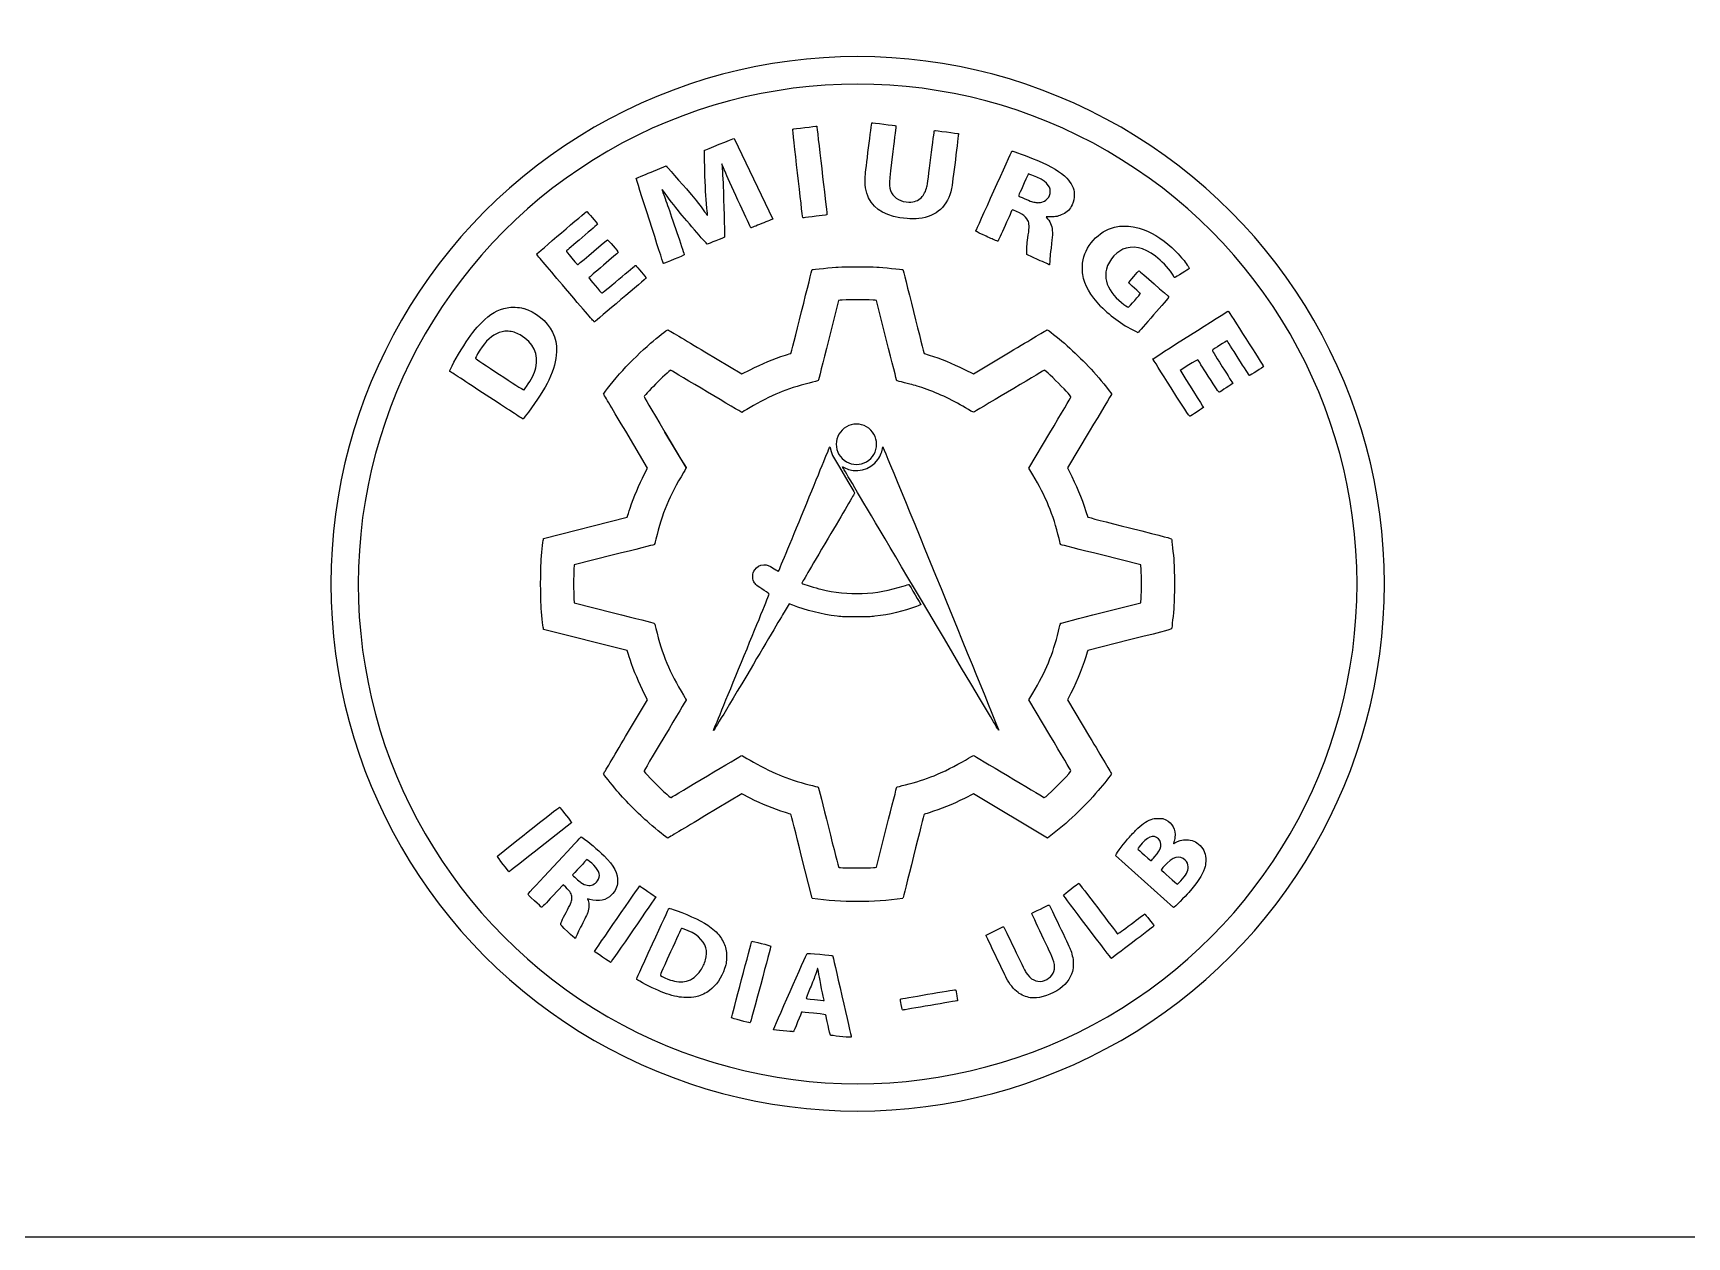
# Model space of a CAD drawing. Extents: x 0 to 255, y 0 to 328.
# Drawn here: x 110.77 to 150.17, y 95.75 to 124.41 of the extents above; entities that cross this region are included whole.
import ezdxf

# ---------------------------------------------------------------- set-up
doc = ezdxf.new("R2010")
doc.units = 0
doc.layers.add('Layer_1', color=7, linetype='CONTINUOUS')

msp = doc.modelspace()

# ---------------------------------------------------------------- linework, layer by layer
at = {"layer": 'Layer_1', "color": 1}
for points in [[(129.439011, 122.19475)], [(131.326081, 122.208561)], [(129.328561, 118.782524)], [(131.490261, 118.782524)], [(125.818131, 114.914528), (126.204021, 114.268653), (126.324071, 114.067729)], [(130.864601, 114.622772)], [(130.049001, 114.089478)], [(142.310311, 111.299843)], [(142.961201, 111.299843)], [(131.490221, 103.814834)], [(129.815691, 102.448076)], [(136.457421, 102.380104)]]:
    msp.add_lwpolyline(points, close=True, dxfattribs=at)
for points in [[(127.467501, 121.905692), (128.390481, 119.984288)], [(125.492851, 121.104799), (125.848121, 121.249685)], [(125.848121, 121.249685), (125.868821, 121.228255)], [(134.478321, 121.060746), (134.465321, 121.031986)], [(134.535701, 121.041431), (134.478301, 121.060741)], [(135.008981, 120.034189), (134.906841, 120.034189)], [(134.906841, 120.03313), (134.938641, 119.99403)], [(134.710181, 119.018268), (134.442241, 119.140082), (134.442241, 119.229012)], [(129.956991, 118.046057), (129.717571, 117.094086)], [(129.995441, 118.052936), (129.957041, 118.046036)], [(130.862071, 118.045792), (130.827371, 118.052892)], [(131.102201, 117.093107), (130.862071, 118.045792)], [(126.774391, 116.823073), (127.650141, 116.299542)], [(132.955231, 116.406328), (133.169771, 116.299701), (134.046001, 116.823576)], [(127.650141, 116.299542), (127.848461, 116.398892)], [(138.304211, 116.511844), (138.096491, 116.379711)], [(138.096491, 116.379711), (138.109291, 116.360131)], [(125.337931, 113.920038), (125.408931, 114.057701), (124.886711, 114.931302)], [(134.488661, 114.057701), (134.989931, 114.896192)], [(135.929391, 114.926116), (135.411331, 114.059262), (135.513181, 113.854342)], [(134.585951, 113.896596), (134.488651, 114.057701)], [(122.924941, 112.354393), (122.930941, 112.381483), (124.925061, 112.883904), (124.932061, 112.910704)], [(124.599871, 111.987072), (123.656371, 111.749899)], [(137.162831, 111.750164), (136.219131, 111.987151)], [(123.656371, 111.749899), (123.651371, 111.644251)], [(137.168421, 111.634224), (137.162421, 111.750164)], [(123.651301, 110.952895), (123.656301, 110.847273)], [(123.656371, 110.847273), (124.599871, 110.610101)], [(128.782541, 110.8269), (128.664991, 110.629283)], [(128.868401, 110.792928), (128.782501, 110.826898)], [(136.207391, 110.606979), (137.162831, 110.847512)], [(137.162831, 110.847512), (137.168831, 110.963161)], [(124.925001, 109.713375), (122.930831, 110.21566), (122.924831, 110.24273)], [(136.891041, 109.964597), (135.894821, 109.713507), (135.883721, 109.674797)], [(124.932151, 109.686467), (124.925151, 109.713377)], [(124.885531, 107.664362), (125.409021, 108.539313), (125.337921, 108.677002)], [(134.488691, 108.539578), (134.585591, 108.700577)], [(134.989971, 107.700901), (134.488691, 108.539578)], [(135.492811, 108.700444), (135.410511, 108.539287), (135.935551, 107.660923)], [(127.848421, 106.198227), (127.650061, 106.297577), (126.774231, 105.773967)], [(134.976331, 105.273429), (134.935431, 105.241759), (133.169301, 106.297631), (132.954991, 106.190818)], [(123.599631, 105.620774), (122.856381, 105.033081)], [(123.573461, 105.653079), (123.599661, 105.620769)], [(137.579931, 105.716447), (137.686131, 105.716712), (137.752031, 105.684062)], [(123.803361, 105.254537), (123.825361, 105.277557)], [(123.825311, 105.27745), (123.866811, 105.24985)], [(130.861971, 104.551037), (131.102091, 105.503801)], [(129.327601, 103.814569), (129.076931, 104.81136)], [(137.941441, 103.593351), (136.558051, 104.830093)], [(130.827341, 104.545507), (130.861941, 104.551107)], [(123.397141, 104.132625), (123.145251, 103.862776)], [(123.457141, 104.077433), (123.397141, 104.132623)], [(123.976811, 103.80052), (123.990311, 103.76115)], [(124.032521, 103.78184), (123.976821, 103.80063)]]:
    msp.add_lwpolyline(points, dxfattribs=at)
at = {"layer": 'Layer_1', "color": 7}
msp.add_lwpolyline([(110.412432, 95.751075), (150.412431, 95.751075)], dxfattribs=at)
at = {"layer": 'Layer_1', "color": 1}
for points in [[(136.687841, 122.170345), (132.80472, 124.412754), (128.020151, 124.412754), (124.13703, 122.170345)], [(136.361373, 121.603706), (132.680157, 123.729057), (128.144712, 123.729057), (124.463497, 121.603706)], [(124.13703, 122.170345), (120.253909, 119.927937), (117.862404, 115.783929), (117.86367, 111.299843)], [(128.864831, 122.128683), (128.868831, 122.132683), (129.436481, 122.197923), (129.439011, 122.194753)], [(129.439011, 122.19475), (129.440011, 122.19215), (129.668851, 120.205242), (129.680211, 120.095969)], [(130.592821, 121.007141), (130.601821, 121.111837), (130.745981, 122.273675), (130.750751, 122.27775)], [(130.750751, 122.27775), (130.752751, 122.28035), (131.320771, 122.21139), (131.326081, 122.20856)], [(131.326081, 122.208561), (131.326871, 122.208561), (131.292081, 121.931198), (131.248881, 121.593802)], [(142.961201, 111.299843), (142.962467, 115.783929), (140.570963, 119.927937), (136.687841, 122.170345)], [(126.761661, 121.621477), (126.768661, 121.627277), (127.465331, 121.907994), (127.467501, 121.905692)], [(129.103361, 120.023473), (129.097361, 120.043053), (128.861571, 122.12572), (128.864831, 122.128683)], [(132.159341, 121.452779), (132.203041, 121.803616), (132.239241, 122.09143), (132.239841, 122.092382)], [(132.239851, 122.092382), (132.241851, 122.095282), (132.810821, 122.022902), (132.814481, 122.019352)], [(132.814481, 122.019357), (132.820481, 122.013757), (132.666281, 120.796718), (132.649371, 120.713983)], [(124.463497, 121.603706), (120.782281, 119.478355), (118.514559, 115.550545), (118.514559, 111.299843)], [(126.771301, 121.170627), (126.765301, 121.417589), (126.760501, 121.620472), (126.761301, 121.621477)], [(131.248901, 121.593802), (131.148381, 120.808148), (131.147261, 120.766053), (131.222801, 120.611589)], [(132.064171, 120.752612), (132.073171, 120.786872), (132.115571, 121.101968), (132.159371, 121.452779)], [(133.232001, 119.703883), (133.236001, 119.720023), (134.080031, 121.594146), (134.086581, 121.600707)], [(134.086581, 121.600707), (134.097181, 121.611287), (134.467291, 121.477888), (134.684761, 121.385072)], [(134.684761, 121.385072), (135.040061, 121.233439), (135.252281, 121.105804), (135.393051, 120.959066)], [(142.310311, 111.299843), (142.310311, 115.550545), (140.042588, 119.478355), (136.361373, 121.603706)], [(125.135081, 120.957426), (125.136081, 120.960026), (125.297461, 121.025136), (125.492851, 121.104799)], [(125.868811, 121.228147), (125.910311, 121.185017), (126.374781, 120.656409), (126.451441, 120.565128)], [(126.822971, 120.241754), (126.793271, 120.537558), (126.783071, 120.7202), (126.771271, 121.170627)], [(127.176571, 121.296595), (127.174571, 121.299195), (127.175571, 121.288095), (127.177571, 121.273045)], [(127.270381, 121.081462), (127.220681, 121.197615), (127.178481, 121.294452), (127.176581, 121.296595)], [(127.177701, 121.273127), (127.186701, 121.217857), (127.205601, 120.894772), (127.213401, 120.651171)], [(127.869631, 119.77786), (127.852231, 119.79479), (127.397131, 120.785023), (127.270381, 121.081462)], [(130.675011, 120.486891), (130.607211, 120.626644), (130.577011, 120.817805), (130.592811, 121.007141)], [(134.465301, 121.031985), (134.350341, 120.778091), (134.246651, 120.544623), (134.246651, 120.539702)], [(134.808481, 120.919776), (134.751181, 120.953356), (134.609201, 121.016666), (134.535701, 121.041431)], [(125.452381, 119.958147), (125.276491, 120.506364), (125.133701, 120.95605), (125.135081, 120.957426)], [(125.756711, 120.686678), (125.748711, 120.697528), (125.756891, 120.667098), (125.774911, 120.615978)], [(126.111301, 120.219979), (126.037901, 120.310869), (125.808671, 120.612568), (125.756711, 120.686678)], [(125.774871, 120.615981), (125.792271, 120.566481), (125.849971, 120.40278), (125.903101, 120.252205)], [(127.213401, 120.651171), (127.230101, 120.130471), (127.245401, 119.557701), (127.242601, 119.554896)], [(131.222761, 120.611589), (131.290261, 120.473476), (131.445851, 120.389603), (131.635281, 120.389233)], [(132.649371, 120.713983), (132.563271, 120.292951), (132.292271, 120.044243), (131.870051, 119.998787)], [(131.931081, 120.498718), (131.985381, 120.553008), (132.040321, 120.657812), (132.064171, 120.752612)], [(134.982561, 120.745045), (134.958961, 120.793495), (134.867881, 120.88493), (134.808481, 120.919776)], [(134.983721, 120.542268), (135.009321, 120.598258), (135.008821, 120.691043), (134.982721, 120.745045)], [(135.393051, 120.959066), (135.512761, 120.834289), (135.568331, 120.718322), (135.574851, 120.579707)], [(135.574851, 120.579707), (135.579851, 120.481547), (135.564551, 120.407939), (135.522651, 120.321447)], [(125.903101, 120.252205), (126.017631, 119.927376), (126.282641, 119.146062), (126.282641, 119.13323)], [(126.827351, 119.387732), (126.817051, 119.387732), (126.268441, 120.025378), (126.111301, 120.219979)], [(126.451441, 120.565128), (126.552161, 120.445166), (126.682991, 120.277658), (126.767711, 120.16013)], [(126.836521, 120.075384), (126.837521, 120.079384), (126.831521, 120.154284), (126.823021, 120.241754)], [(131.590681, 119.995401), (131.116051, 120.035721), (130.815721, 120.196907), (130.675011, 120.486891)], [(131.635281, 120.389233), (131.764421, 120.388968), (131.854791, 120.422413), (131.931081, 120.498718)], [(134.094691, 120.208046), (134.093691, 120.205446), (134.017291, 120.038025), (133.925591, 119.833661)], [(134.325411, 120.100414), (134.277111, 120.129704), (134.098821, 120.212888), (134.094691, 120.208046)], [(134.246651, 120.539702), (134.246651, 120.531002), (134.495651, 120.421618), (134.557411, 120.403097)], [(134.557411, 120.403097), (134.585011, 120.394897), (134.629411, 120.385107), (134.655911, 120.381667)], [(134.655961, 120.381745), (134.682561, 120.378345), (134.706061, 120.375145), (134.708261, 120.374645)], [(134.708221, 120.374602), (134.710221, 120.374602), (134.736421, 120.377202), (134.766021, 120.381502)], [(134.766031, 120.38156), (134.866551, 120.39611), (134.942411, 120.4521), (134.983721, 120.542268)], [(135.522621, 120.321447), (135.472321, 120.217757), (135.406621, 120.152484), (135.298871, 120.099197)], [(122.764031, 119.14847), (122.762031, 119.15717), (123.947061, 120.166136), (123.959451, 120.166136)], [(124.217311, 119.864882), (124.217311, 119.862282), (124.052001, 119.720102), (123.849941, 119.54889)], [(123.959451, 120.166136), (123.966451, 120.166136), (124.217311, 119.873216), (124.217311, 119.864882)], [(125.777591, 118.943761), (125.774591, 118.953561), (125.628271, 119.409904), (125.452381, 119.958147)], [(126.767711, 120.16013), (126.804211, 120.10952), (126.835211, 120.07136), (126.836511, 120.07538)], [(128.128911, 119.877185), (127.989071, 119.819825), (127.872401, 119.775135), (127.869631, 119.777855)], [(128.390481, 119.984288), (128.386481, 119.981688), (128.268751, 119.934518), (128.128911, 119.877185)], [(129.139771, 120.018181), (129.116671, 120.015281), (129.105371, 120.015581), (129.103371, 120.023481)], [(129.427561, 120.051572), (129.287721, 120.035692), (129.158221, 120.020592), (129.139771, 120.018182)], [(129.680211, 120.095969), (129.682211, 120.081419), (129.667211, 120.079039), (129.427561, 120.051569)], [(131.870051, 119.998787), (131.795351, 119.990887), (131.664261, 119.989287), (131.590681, 119.995387)], [(133.925591, 119.833661), (133.833891, 119.62927), (133.756831, 119.459725), (133.754371, 119.456868)], [(134.468621, 119.951004), (134.441121, 120.009264), (134.393221, 120.059218), (134.325411, 120.100414)], [(134.478461, 119.610697), (134.504961, 119.797016), (134.502661, 119.878878), (134.468461, 119.951004)], [(134.938681, 119.994025), (134.985781, 119.936185), (135.001981, 119.906925), (135.025581, 119.83755)], [(135.298871, 120.099197), (135.203171, 120.051887), (135.129801, 120.035427), (135.008981, 120.034187)], [(135.025621, 119.83755), (135.057721, 119.74315), (135.059921, 119.621386), (135.033621, 119.403369)], [(136.080531, 119.53492), (136.238271, 119.688246), (136.400641, 119.771775), (136.608471, 119.806515)], [(136.608471, 119.806515), (136.715371, 119.824505), (136.906961, 119.818945), (137.018961, 119.794875)], [(137.018961, 119.79482), (137.277931, 119.73905), (137.557991, 119.593419), (137.806211, 119.385457)], [(123.849941, 119.54889), (123.647891, 119.377652), (123.479071, 119.233348), (123.474791, 119.228162)], [(123.754841, 118.905291), (123.828241, 118.968871), (124.442591, 119.487612), (124.449571, 119.491899)], [(124.449571, 119.491899), (124.463371, 119.500399), (124.715161, 119.201413), (124.705641, 119.187919)], [(127.242561, 119.554896), (127.236561, 119.548596), (126.836681, 119.387732), (126.827351, 119.387732)], [(133.403041, 119.608554), (133.247241, 119.679014), (133.228711, 119.689334), (133.232001, 119.703884)], [(133.663831, 119.490602), (133.616531, 119.512032), (133.499141, 119.565112), (133.403041, 119.608554)], [(133.754371, 119.456868), (133.752371, 119.453968), (133.711171, 119.469308), (133.663871, 119.490598)], [(134.442241, 119.229009), (134.442241, 119.329815), (134.450241, 119.409058), (134.478441, 119.610697)], [(135.033391, 119.403369), (134.994591, 119.084467), (134.989591, 119.03663), (134.987791, 118.965881)], [(135.783221, 119.010939), (135.826721, 119.210488), (135.924961, 119.383711), (136.080531, 119.53492)], [(123.450211, 118.333526), (123.073961, 118.777074), (122.765171, 119.143786), (122.764031, 119.14847)], [(123.474791, 119.228162), (123.468791, 119.221562), (123.505791, 119.173022), (123.604601, 119.05658)], [(123.604601, 119.05658), (123.727241, 118.911985), (123.743571, 118.895528), (123.754841, 118.905291)], [(124.705641, 119.187919), (124.701641, 119.182319), (124.543541, 119.046473), (124.354221, 118.886109)], [(126.282641, 119.13323), (126.282641, 119.12583), (125.805161, 118.925637), (125.788351, 118.926034)], [(134.982041, 118.89566), (134.980041, 118.89566), (134.857561, 118.95128), (134.710181, 119.018268)], [(135.775641, 118.664097), (135.760341, 118.757597), (135.763941, 118.922171), (135.783641, 119.010939)], [(136.812671, 119.293435), (136.596851, 119.233855), (136.403391, 119.029672), (136.338611, 118.793161)], [(137.617171, 119.010145), (137.326901, 119.268564), (137.061281, 119.362094), (136.812671, 119.293435)], [(137.947121, 118.613006), (137.912521, 118.696536), (137.750801, 118.891189), (137.617171, 119.010145)], [(137.806211, 119.385457), (137.914061, 119.295077), (138.088741, 119.120027), (138.164821, 119.026047)], [(138.164821, 119.026047), (138.227821, 118.948257), (138.315971, 118.816444), (138.312321, 118.805543)], [(124.354221, 118.886109), (124.164901, 118.725745), (124.010421, 118.590305), (124.010941, 118.585172)], [(124.721071, 118.552019), (124.939541, 118.737281), (125.121131, 118.885818), (125.124601, 118.882087)], [(125.124601, 118.882087), (125.156701, 118.847637), (125.375141, 118.585595), (125.375141, 118.581573)], [(125.788351, 118.926034), (125.785351, 118.926114), (125.780351, 118.933934), (125.777551, 118.943764)], [(129.076861, 117.78523), (129.214581, 118.332971), (129.327821, 118.781651), (129.328561, 118.782524)], [(129.328561, 118.782524), (129.332561, 118.785724), (129.834821, 118.833144), (129.951721, 118.841234)], [(129.951721, 118.841235), (130.127121, 118.853405), (130.689111, 118.853405), (130.867031, 118.841368)], [(130.867031, 118.841368), (130.982501, 118.833468), (131.486291, 118.785938), (131.490261, 118.782528)], [(131.490261, 118.782524), (131.491061, 118.782524), (131.604561, 118.33268), (131.742601, 117.784595)], [(134.987771, 118.965881), (134.986771, 118.926831), (134.983771, 118.895241), (134.981771, 118.895661)], [(136.202111, 117.91395), (135.957921, 118.164802), (135.816871, 118.412901), (135.775641, 118.664097)], [(136.338611, 118.793161), (136.319411, 118.722861), (136.319511, 118.581547), (136.338871, 118.507622)], [(136.869211, 118.46775), (136.866211, 118.4786), (137.108651, 118.755881), (137.117871, 118.752547)], [(137.117871, 118.752547), (137.130671, 118.748047), (137.829721, 118.13321), (137.829721, 118.126569)], [(137.965581, 118.590278), (137.960581, 118.590278), (137.952381, 118.600328), (137.947081, 118.613028)], [(138.312321, 118.805543), (138.309321, 118.796043), (137.979111, 118.591045), (137.965581, 118.590278)], [(124.147131, 117.536205), (124.136031, 117.528305), (124.041011, 117.637064), (123.450211, 118.333526)], [(124.010941, 118.585172), (124.011741, 118.576472), (124.304871, 118.226899), (124.318051, 118.21875)], [(125.375141, 118.581573), (125.375141, 118.577073), (124.180551, 117.56007), (124.147131, 117.536205)], [(124.318051, 118.21875), (124.321051, 118.21615), (124.502611, 118.366758), (124.721071, 118.552019)], [(136.338981, 118.507622), (136.387481, 118.322996), (136.515021, 118.141651), (136.699271, 117.995362)], [(136.863531, 117.885666), (136.874831, 117.885666), (137.154291, 118.204674), (137.149931, 118.212585)], [(137.009111, 118.33858), (136.933411, 118.40483), (136.870401, 118.462961), (136.869211, 118.46775)], [(137.149931, 118.212585), (137.147931, 118.215785), (137.084831, 118.272355), (137.009111, 118.33858)], [(121.455721, 117.52578), (121.649801, 117.719905), (121.848801, 117.834072), (122.063781, 117.874554)], [(122.063781, 117.874554), (122.165071, 117.893604), (122.349251, 117.886464), (122.445361, 117.859474)], [(122.445361, 117.859605), (122.740361, 117.777295), (123.010731, 117.557133), (123.141481, 117.292761)], [(130.827401, 118.052909), (130.782901, 118.061909), (130.046281, 118.062209), (129.995441, 118.052936)], [(136.202111, 117.91395), (136.460781, 117.649393), (136.757311, 117.439843), (137.091691, 117.285274)], [(136.699271, 117.995362), (136.771071, 117.938342), (136.849951, 117.885666), (136.863531, 117.885666)], [(137.829721, 118.126569), (137.829721, 118.116769), (137.102341, 117.287523), (137.091691, 117.285274)], [(121.026451, 116.966451), (121.190201, 117.22389), (121.310081, 117.380074), (121.455721, 117.52578)], [(128.823631, 116.78627), (128.825631, 116.78887), (128.939101, 117.237305), (129.076861, 117.78523)], [(131.742601, 117.784595), (131.880671, 117.236326), (131.994581, 116.786825), (131.995721, 116.785688)], [(137.446621, 116.655221), (137.446891, 116.661821), (139.228611, 117.795708), (139.238531, 117.795708)], [(139.238531, 117.795708), (139.244531, 117.795708), (140.082761, 116.48184), (140.082761, 116.471865)], [(121.809231, 117.255482), (121.640971, 117.170442), (121.499731, 117.020135), (121.359601, 116.777009)], [(122.084301, 117.312764), (121.973911, 117.317564), (121.902461, 117.302714), (121.809231, 117.255484)], [(122.370851, 117.225425), (122.267501, 117.284775), (122.190441, 117.308265), (122.084301, 117.312765)], [(122.742881, 116.44247), (122.824881, 116.765817), (122.694981, 117.039317), (122.370851, 117.225425)], [(123.141481, 117.292761), (123.215881, 117.142399), (123.242991, 117.010001), (123.237181, 116.82564)], [(124.818581, 116.382277), (125.010651, 116.593626), (125.263841, 116.840139), (125.480761, 117.026987)], [(125.480761, 117.026987), (125.644281, 117.167852), (125.879321, 117.354039), (125.888961, 117.350335)], [(125.888961, 117.350335), (125.893961, 117.347735), (126.292731, 117.111019), (126.774391, 116.823073)], [(129.717571, 117.094086), (129.585881, 116.570502), (129.476251, 116.14021), (129.473941, 116.137908)], [(131.346201, 116.136559), (131.344201, 116.139159), (131.234281, 116.569126), (131.102201, 117.093107)], [(134.046001, 116.823576), (134.527921, 117.111681), (134.926061, 117.348906), (134.930741, 117.350705)], [(134.930741, 117.350705), (134.939741, 117.354105), (135.183471, 117.160046), (135.337991, 117.026935)], [(135.337991, 117.026935), (135.693461, 116.720706), (136.012331, 116.388627), (136.338601, 115.984873)], [(139.214581, 117.083688), (139.208581, 117.087088), (138.884901, 116.885303), (138.863971, 116.865354)], [(139.481431, 116.669377), (139.337871, 116.895251), (139.217791, 117.081703), (139.214581, 117.083688)], [(120.694031, 116.362116), (120.676631, 116.368716), (120.871221, 116.722426), (121.026451, 116.966451)], [(121.359601, 116.777009), (121.330401, 116.726319), (121.307501, 116.678899), (121.308701, 116.671599)], [(121.308741, 116.671599), (121.311741, 116.655989), (122.439631, 115.913674), (122.456631, 115.916373)], [(123.237211, 116.82564), (123.230211, 116.612333), (123.176511, 116.415959), (123.051661, 116.151323)], [(127.848461, 116.398893), (128.141471, 116.545684), (128.407531, 116.654295), (128.691991, 116.743222)], [(128.691991, 116.743222), (128.762891, 116.765442), (128.822111, 116.784762), (128.823631, 116.786272)], [(131.995721, 116.785688), (131.996721, 116.785688), (132.050521, 116.767168), (132.114981, 116.747248)], [(132.114981, 116.747244), (132.395921, 116.660064), (132.661341, 116.552378), (132.955231, 116.406328)], [(137.881791, 115.964738), (137.642291, 116.341135), (137.446471, 116.651861), (137.446621, 116.655221)], [(138.516991, 116.636277), (138.513991, 116.640477), (138.419791, 116.585317), (138.304211, 116.511844)], [(138.767391, 116.24353), (138.632441, 116.455329), (138.519761, 116.632044), (138.516991, 116.636277)], [(138.863971, 116.865354), (138.855971, 116.857454), (138.901171, 116.781374), (139.100621, 116.467817)], [(139.749631, 116.258558), (139.745631, 116.258638), (139.624991, 116.443475), (139.481431, 116.669377)], [(121.565251, 115.792839), (121.089791, 116.104544), (120.697741, 116.360714), (120.694031, 116.362116)], [(122.521861, 115.996383), (122.641451, 116.169764), (122.707541, 116.303167), (122.742881, 116.44247)], [(124.360931, 115.818477), (124.355931, 115.838057), (124.621371, 116.165293), (124.818581, 116.382277)], [(125.870991, 116.31547), (125.735451, 116.193259), (125.570031, 116.029667), (125.446551, 115.895761)], [(125.972601, 116.381245), (125.957001, 116.391305), (125.950401, 116.387045), (125.870991, 116.315475)], [(127.650701, 115.382258), (127.644701, 115.382258), (126.043791, 116.335181), (125.972601, 116.381245)], [(134.847131, 116.38069), (134.763931, 116.32814), (133.183771, 115.387047), (133.174481, 115.384534)], [(134.952741, 116.312057), (134.868941, 116.388047), (134.863941, 116.391297), (134.847131, 116.380687)], [(135.427051, 115.837421), (135.332551, 115.942566), (135.064731, 116.21051), (134.952741, 116.312057)], [(138.109311, 116.360158), (138.201311, 116.219797), (138.651121, 115.506189), (138.651121, 115.500606)], [(139.024851, 115.863112), (139.015851, 115.859712), (138.953851, 115.950852), (138.767391, 116.24353)], [(139.100621, 116.467817), (139.236341, 116.254484), (139.347381, 116.076604), (139.347381, 116.072556)], [(140.082761, 116.471865), (140.082761, 116.464765), (139.760421, 116.258399), (139.749631, 116.258558)], [(122.456631, 115.916373), (122.462631, 115.916373), (122.492231, 115.953363), (122.521831, 115.996383)], [(123.051661, 116.151323), (122.958261, 115.953282), (122.769451, 115.655414), (122.569681, 115.39091)], [(125.446551, 115.895761), (125.383651, 115.827521), (125.329251, 115.766671), (125.325721, 115.760533)], [(128.539651, 115.848295), (128.343441, 115.767065), (128.056481, 115.620859), (127.848811, 115.496294)], [(129.254301, 116.079488), (129.014751, 116.019188), (128.729731, 115.926982), (128.539651, 115.848295)], [(129.473941, 116.137908), (129.471941, 116.135308), (129.372801, 116.109308), (129.254301, 116.079488)], [(131.525141, 116.089701), (131.428841, 116.113251), (131.348311, 116.134441), (131.346201, 116.136561)], [(131.942741, 115.97167), (131.767681, 116.02877), (131.731881, 116.0389), (131.525141, 116.089701)], [(132.978901, 115.491875), (132.651701, 115.689281), (132.278251, 115.862186), (131.942741, 115.97167)], [(136.338601, 115.984873), (136.457341, 115.83795), (136.467161, 115.823451), (136.457731, 115.808872)], [(138.333581, 115.290924), (138.317881, 115.280874), (138.300281, 115.307064), (137.881791, 115.964738)], [(139.347381, 116.072556), (139.347381, 116.065656), (139.051001, 115.87314), (139.024851, 115.863112)], [(122.436671, 115.225942), (122.432671, 115.226048), (122.040701, 115.481159), (121.565251, 115.792839)], [(124.886711, 114.931302), (124.599461, 115.411786), (124.362861, 115.811015), (124.360931, 115.818477)], [(125.325721, 115.760533), (125.321721, 115.752833), (125.471761, 115.494203), (125.818131, 114.914528)], [(127.848811, 115.496294), (127.744231, 115.433564), (127.655081, 115.382258), (127.650701, 115.382258)], [(133.174481, 115.384534), (133.167481, 115.381934), (133.079781, 115.431024), (132.978901, 115.491875)], [(134.989931, 114.896192), (135.265631, 115.357361), (135.493111, 115.739631), (135.495431, 115.74569)], [(135.495431, 115.74569), (135.498431, 115.75229), (135.470631, 115.78895), (135.427031, 115.83742)], [(136.457731, 115.808872), (136.451731, 115.800172), (136.214321, 115.402896), (135.929391, 114.926116)], [(138.651121, 115.500606), (138.651121, 115.496406), (138.583321, 115.449936), (138.500521, 115.397234)], [(122.569681, 115.39091), (122.439311, 115.218296), (122.445321, 115.225757), (122.436671, 115.225942)], [(130.624391, 115.038828), (130.475749, 115.124647), (130.292613, 115.124647), (130.143971, 115.038828)], [(138.500521, 115.397234), (138.417721, 115.344554), (138.342571, 115.296692), (138.333581, 115.290924)], [(130.143971, 115.038828), (129.995329, 114.953009), (129.903761, 114.79441), (129.903761, 114.622772)], [(130.864601, 114.622772), (130.864601, 114.79441), (130.773033, 114.953009), (130.624391, 115.038828)], [(129.137631, 113.072446), (129.470691, 113.884584), (129.745501, 114.553715), (129.748321, 114.559404)], [(129.748321, 114.559404), (129.751321, 114.565004), (129.758921, 114.542204), (129.765721, 114.508554)], [(129.765701, 114.508551), (129.781201, 114.431191), (129.803201, 114.372952), (129.839401, 114.313924)], [(129.839351, 114.313924), (129.935351, 114.156999), (130.338051, 113.47538), (130.340681, 113.465299)], [(129.903761, 114.622772), (129.903761, 114.451134), (129.995329, 114.292535), (130.143971, 114.206716)], [(130.624391, 114.206716), (130.773034, 114.292535), (130.864601, 114.451134), (130.864601, 114.622772)], [(130.894231, 114.259261), (130.955431, 114.345571), (131.007851, 114.474711), (131.007851, 114.539137)], [(131.007851, 114.539137), (131.007851, 114.551047), (131.010851, 114.560837), (131.013851, 114.560837)], [(131.013721, 114.56078), (131.021721, 114.5607), (133.780791, 107.818138), (133.775411, 107.812767)], [(124.992681, 113.099274), (125.085881, 113.381797), (125.199621, 113.652095), (125.337931, 113.920038)], [(126.266491, 113.950386), (125.929751, 113.401799), (125.750651, 112.971295), (125.604731, 112.359685)], [(126.324071, 114.067729), (126.329071, 114.059029), (126.313971, 114.027799), (126.266471, 113.950386)], [(133.575061, 108.139581), (130.985131, 112.505682), (130.048231, 114.08662), (130.049001, 114.089478)], [(130.049001, 114.089478), (130.050001, 114.089478), (130.069901, 114.080778), (130.093201, 114.068048)], [(130.093211, 114.067967), (130.359101, 113.920515), (130.714161, 114.005287), (130.894231, 114.259261)], [(130.143971, 114.206716), (130.292613, 114.120897), (130.475749, 114.120897), (130.624391, 114.206716)], [(135.209781, 112.379211), (135.074971, 112.947245), (134.895261, 113.384363), (134.585951, 113.896596)], [(135.513181, 113.854342), (135.679161, 113.520385), (135.783351, 113.256119), (135.893151, 112.890571)], [(124.932181, 112.910706), (124.936181, 112.925526), (124.963281, 113.010296), (124.992681, 113.099274)], [(130.340681, 113.465299), (130.342681, 113.458699), (130.058431, 112.972962), (129.709561, 112.386143)], [(128.526111, 111.595833), (128.529111, 111.595833), (128.804581, 112.260307), (129.137631, 113.072446)], [(135.893151, 112.890571), (135.894151, 112.886371), (136.343411, 112.770133), (136.890871, 112.632497)], [(122.870071, 111.807049), (122.884571, 111.988315), (122.918171, 112.32349), (122.924971, 112.354393)], [(125.604731, 112.359685), (125.580231, 112.257185), (125.572331, 112.234643), (125.559231, 112.229933)], [(129.709561, 112.386143), (129.259061, 111.628376), (129.078071, 111.317438), (129.084991, 111.313178)], [(135.259651, 112.229827), (135.246551, 112.234627), (135.238151, 112.259727), (135.209751, 112.379211)], [(136.890871, 112.632497), (137.755991, 112.415009), (137.886991, 112.380216), (137.892021, 112.366511)], [(137.892021, 112.366511), (137.898021, 112.349841), (137.932321, 112.017182), (137.948721, 111.814881)], [(125.559241, 112.229933), (125.550241, 112.226733), (125.118791, 112.117512), (124.599871, 111.987072)], [(136.219131, 111.987151), (135.700091, 112.117485), (135.268331, 112.226705), (135.259651, 112.229827)], [(122.870071, 110.790044), (122.857071, 110.952048), (122.857071, 111.645019), (122.870071, 111.807049)], [(123.651311, 111.644251), (123.644311, 111.507991), (123.644311, 111.089129), (123.651301, 110.952895)], [(127.941061, 111.348421), (127.894861, 111.442211), (127.902361, 111.544874), (127.961861, 111.632557)], [(127.961851, 111.632557), (128.014051, 111.709497), (128.079851, 111.745798), (128.175851, 111.750561)], [(128.175851, 111.750561), (128.260851, 111.754761), (128.289081, 111.744161), (128.420531, 111.659831)], [(128.420531, 111.659835), (128.475331, 111.624615), (128.522831, 111.595835), (128.526111, 111.595835)], [(137.168421, 110.963161), (137.175421, 111.112121), (137.175421, 111.485131), (137.168421, 111.634224)], [(137.948691, 111.814881), (137.961791, 111.652268), (137.961791, 110.945063), (137.948691, 110.782212)], [(117.86367, 111.299843), (117.862404, 106.815757), (120.253909, 102.671749), (124.13703, 100.429341)], [(118.514559, 111.299843), (118.513049, 107.048135), (120.780441, 103.118749), (124.462277, 100.992459)], [(128.183681, 111.142125), (128.015461, 111.248408), (127.972161, 111.285212), (127.941061, 111.348421)], [(128.304131, 111.050976), (128.304661, 111.061556), (128.271931, 111.086376), (128.183681, 111.142126)], [(129.084991, 111.313178), (129.109291, 111.298098), (129.435051, 111.195148), (129.537091, 111.170224)], [(129.537091, 111.170224), (130.185151, 111.011818), (130.864991, 111.03862), (131.499661, 111.247584)], [(131.499661, 111.247588), (131.571061, 111.271138), (131.632251, 111.287488), (131.635711, 111.284018)], [(131.635711, 111.284021), (131.644711, 111.275021), (131.923721, 110.803591), (131.921291, 110.801395)], [(136.362593, 100.992459), (140.044428, 103.118749), (142.311821, 107.048135), (142.310311, 111.299843)], [(136.687841, 100.429341), (140.570963, 102.671749), (142.962467, 106.815757), (142.961201, 111.299843)], [(122.924931, 110.242727), (122.917931, 110.273577), (122.884631, 110.608857), (122.870031, 110.790044)], [(127.644261, 109.432705), (128.006751, 110.314773), (128.303691, 111.042986), (128.304131, 111.050976)], [(129.922371, 110.530408), (129.556701, 110.575198), (129.184081, 110.668018), (128.868401, 110.792928)], [(131.812951, 110.760093), (131.510131, 110.647645), (131.175461, 110.568614), (130.824011, 110.526572)], [(131.921291, 110.801395), (131.920291, 110.801395), (131.871391, 110.781815), (131.812951, 110.760095)], [(137.948691, 110.782212), (137.932491, 110.581076), (137.899391, 110.255427), (137.893191, 110.234922)], [(124.599871, 110.610101), (125.118791, 110.479661), (125.550421, 110.370388), (125.559041, 110.367266)], [(125.559041, 110.367266), (125.571841, 110.362766), (125.580141, 110.338986), (125.604741, 110.237462)], [(128.664991, 110.629283), (128.600391, 110.520566), (128.197171, 109.841777), (127.769041, 109.120867)], [(130.385911, 110.512734), (130.102531, 110.512919), (130.048521, 110.515334), (129.922371, 110.530464)], [(130.824011, 110.526572), (130.728611, 110.515192), (130.646591, 110.512552), (130.385911, 110.512812)], [(135.198721, 110.17592), (135.222821, 110.27487), (135.244621, 110.358218), (135.247221, 110.361154)], [(135.247191, 110.361154), (135.250191, 110.364054), (135.681891, 110.474687), (136.207391, 110.606979)], [(125.604741, 110.237462), (125.755841, 109.612807), (125.929051, 109.196432), (126.266491, 108.646681)], [(134.585621, 108.700577), (134.895941, 109.216117), (135.063451, 109.61921), (135.198721, 110.17592)], [(137.893141, 110.234922), (137.887141, 110.216402), (137.845341, 110.205102), (136.891041, 109.964597)], [(124.992681, 109.497793), (124.963281, 109.586773), (124.936081, 109.671677), (124.932181, 109.686467)], [(135.883711, 109.674799), (135.798011, 109.376137), (135.651951, 109.012044), (135.492811, 108.700444)], [(125.337951, 108.677002), (125.199621, 108.944972), (125.085921, 109.215271), (124.992681, 109.497793)], [(126.981211, 107.81917), (126.983211, 107.82447), (127.281781, 108.550637), (127.644261, 109.432705)], [(127.769041, 109.120867), (127.105261, 108.003108), (126.954961, 107.754771), (126.981211, 107.81917)], [(126.324091, 108.529338), (126.320091, 108.522738), (126.092461, 108.141724), (125.818021, 107.682592)], [(126.266491, 108.646681), (126.313891, 108.569401), (126.329291, 108.538096), (126.324091, 108.529338)], [(133.775411, 107.812767), (133.773411, 107.810167), (133.683011, 107.957574), (133.575061, 108.139581)], [(124.359791, 106.777135), (124.360791, 106.783735), (124.597611, 107.183138), (124.885531, 107.664362)], [(125.818021, 107.682592), (125.352231, 106.903315), (125.319801, 106.846721), (125.330331, 106.831692)], [(135.495461, 106.851245), (135.493461, 106.857345), (135.265671, 107.239627), (134.989971, 107.700901)], [(135.935551, 107.660923), (136.224331, 107.17782), (136.460601, 106.778511), (136.460601, 106.773563)], [(125.972521, 106.215795), (126.042421, 106.261095), (127.644471, 107.214835), (127.650691, 107.214835)], [(127.650691, 107.214835), (127.654691, 107.214835), (127.744191, 107.163505), (127.848801, 107.100773)], [(132.978881, 107.105192), (133.079761, 107.166042), (133.167781, 107.214359), (133.174461, 107.212533)], [(133.174461, 107.212533), (133.183461, 107.209933), (134.761071, 106.270617), (134.846631, 106.216668)], [(125.330331, 106.831692), (125.379131, 106.762082), (125.678351, 106.457386), (125.863001, 106.289349)], [(127.848801, 107.100773), (128.056461, 106.976234), (128.343431, 106.829999), (128.539641, 106.748772)], [(132.236091, 106.731336), (132.435611, 106.810446), (132.765701, 106.976578), (132.978881, 107.105192)], [(134.948331, 106.281544), (135.147001, 106.459371), (135.503421, 106.830502), (135.495461, 106.851245)], [(124.677951, 106.373831), (124.538091, 106.53655), (124.357621, 106.765308), (124.359791, 106.777135)], [(128.539641, 106.748772), (128.729801, 106.670062), (129.014771, 106.577877), (129.254641, 106.5175)], [(129.254641, 106.5175), (129.373321, 106.48763), (129.472521, 106.46069), (129.475091, 106.45762)], [(129.475091, 106.457624), (129.478091, 106.454724), (129.586481, 106.026089), (129.716921, 105.505468)], [(131.102091, 105.503801), (131.234161, 106.027809), (131.343861, 106.458206), (131.345861, 106.460191)], [(131.345861, 106.460191), (131.347861, 106.462791), (131.442261, 106.486941), (131.555711, 106.515141)], [(131.555711, 106.515145), (131.787751, 106.572875), (132.033051, 106.650823), (132.236091, 106.731336)], [(136.460601, 106.773563), (136.460601, 106.763243), (136.266601, 106.520675), (136.143931, 106.377747)], [(125.447051, 105.600612), (125.172091, 105.840219), (124.910751, 106.102977), (124.677951, 106.373831)], [(125.863001, 106.289349), (125.950101, 106.210049), (125.956801, 106.205579), (125.972521, 106.215799)], [(128.691991, 105.853872), (128.407521, 105.942798), (128.141471, 106.05141), (127.848421, 106.198227)], [(132.954991, 106.190818), (132.662991, 106.045324), (132.396931, 105.937321), (132.114971, 105.84985)], [(134.846631, 106.216668), (134.862731, 106.206618), (134.868831, 106.210268), (134.948331, 106.281548)], [(136.143931, 106.377747), (135.810811, 105.989629), (135.402981, 105.603893), (134.976331, 105.273429)], [(121.827321, 104.808635), (121.827321, 104.822125), (123.300061, 105.988703), (123.309721, 105.98275)], [(123.309721, 105.98275), (123.313721, 105.98015), (123.368421, 105.91258), (123.431891, 105.831964)], [(123.431891, 105.831964), (123.495391, 105.751344), (123.559061, 105.670859), (123.573461, 105.653079)], [(125.889071, 105.246785), (125.878671, 105.242785), (125.620001, 105.449879), (125.447051, 105.600612)], [(126.774231, 105.773967), (126.292521, 105.485995), (125.894201, 105.24877), (125.889071, 105.246785)], [(128.823561, 105.810877), (128.821561, 105.813477), (128.762861, 105.831777), (128.691991, 105.853867)], [(129.076931, 104.81136), (128.939061, 105.359603), (128.825051, 105.809395), (128.823561, 105.810877)], [(131.995621, 105.811327), (131.994621, 105.811327), (131.880521, 105.360635), (131.742481, 104.812419)], [(132.114971, 105.84985), (132.050471, 105.82974), (131.996801, 105.81249), (131.995621, 105.81133)], [(137.035341, 105.427919), (137.182201, 105.575398), (137.273441, 105.639824), (137.408181, 105.691179)], [(137.408181, 105.691179), (137.470081, 105.714729), (137.479681, 105.716319), (137.579931, 105.716579)], [(137.752041, 105.684062), (137.915981, 105.602812), (137.997131, 105.446942), (137.971361, 105.262766)], [(122.560681, 103.920244), (122.569681, 103.931354), (123.747881, 105.196673), (123.803361, 105.254537)], [(123.866811, 105.249854), (123.985941, 105.170634), (124.225731, 104.968073), (124.369891, 104.824854)], [(129.716921, 105.505468), (129.847361, 104.984821), (129.956811, 104.555773), (129.960141, 104.552016)], [(136.558051, 104.830093), (136.547751, 104.840943), (136.703741, 105.053348), (136.845521, 105.221412)], [(136.845521, 105.221412), (136.893821, 105.278672), (136.979241, 105.371616), (137.035341, 105.427919)], [(137.579711, 105.228106), (137.459971, 105.347856), (137.304851, 105.284616), (137.119811, 105.040675)], [(137.492501, 104.804825), (137.651471, 104.987705), (137.680281, 105.127537), (137.579701, 105.228106)], [(137.971361, 105.262766), (137.966361, 105.226996), (137.955561, 105.178076), (137.947261, 105.154075)], [(137.969941, 105.129628), (138.047141, 105.178368), (138.148341, 105.207048), (138.244311, 105.207418)], [(138.244311, 105.207415), (138.376141, 105.207415), (138.471371, 105.167175), (138.569311, 105.068297)], [(121.966721, 104.62139), (121.890021, 104.71815), (121.827321, 104.802417), (121.827321, 104.808635)], [(122.856381, 105.033081), (122.447591, 104.709866), (122.111551, 104.445415), (122.109621, 104.445415)], [(124.369891, 104.824854), (124.611641, 104.584639), (124.703981, 104.405781), (124.692611, 104.199776)], [(131.742481, 104.812419), (131.604501, 104.264467), (131.491031, 103.815733), (131.490221, 103.814834)], [(137.119811, 105.040675), (137.101611, 105.016595), (137.086811, 104.993425), (137.087111, 104.989135)], [(137.087111, 104.989134), (137.087371, 104.984934), (137.158211, 104.918494), (137.244461, 104.841735)], [(137.244461, 104.841735), (137.374271, 104.726244), (137.403071, 104.703966), (137.411411, 104.712644)], [(138.217141, 104.723333), (138.085551, 104.854937), (137.915151, 104.804823), (137.712211, 104.574823)], [(137.947241, 105.154075), (137.939241, 105.129995), (137.933841, 105.110415), (137.935841, 105.110415)], [(137.935871, 105.110419), (137.937871, 105.110419), (137.953171, 105.119119), (137.969971, 105.129729)], [(138.569311, 105.068297), (138.676161, 104.960453), (138.709811, 104.86859), (138.704211, 104.70005)], [(122.109621, 104.445415), (122.107621, 104.445415), (122.043421, 104.524605), (121.966721, 104.62139)], [(123.965001, 104.734869), (123.958001, 104.734869), (123.622751, 104.375697), (123.622751, 104.367892)], [(124.127961, 104.598397), (124.064661, 104.661497), (123.977091, 104.734869), (123.965001, 104.734869)], [(124.216431, 104.229224), (124.293831, 104.342625), (124.265431, 104.461264), (124.127931, 104.598397)], [(129.960141, 104.552016), (129.971441, 104.539316), (130.196931, 104.532706), (130.495441, 104.536406)], [(130.495441, 104.536352), (130.658941, 104.538952), (130.808301, 104.542452), (130.827341, 104.545652)], [(137.411411, 104.712644), (137.417411, 104.718444), (137.453411, 104.759894), (137.492511, 104.804824)], [(137.712211, 104.574823), (137.675711, 104.533443), (137.645811, 104.495973), (137.645811, 104.491563)], [(137.645831, 104.491558), (137.645831, 104.480978), (138.018551, 104.148129), (138.030521, 104.148129)], [(138.110981, 104.22642), (138.234851, 104.362759), (138.285621, 104.459094), (138.286151, 104.558842)], [(138.286151, 104.558842), (138.286411, 104.627372), (138.267251, 104.673195), (138.217151, 104.723333)], [(138.676241, 104.526007), (138.617441, 104.353631), (138.508121, 104.186123), (138.302131, 103.952576)], [(138.704211, 104.70005), (138.701211, 104.61147), (138.697211, 104.588475), (138.676211, 104.526007)], [(123.607031, 103.830047), (123.606901, 103.911727), (123.568731, 103.974774), (123.457141, 104.077433)], [(123.622751, 104.367892), (123.622751, 104.356252), (123.771541, 104.219514), (123.821691, 104.185197)], [(123.821691, 104.185197), (123.918891, 104.118677), (124.027311, 104.099497), (124.103871, 104.135267)], [(124.103871, 104.135271), (124.152671, 104.158021), (124.187871, 104.187471), (124.216431, 104.229221)], [(124.147251, 102.546342), (124.146461, 102.560632), (125.214481, 104.109288), (125.223021, 104.106034)], [(124.692611, 104.199776), (124.685611, 104.079232), (124.644011, 103.989485), (124.549801, 103.893891)], [(125.223021, 104.106034), (125.236221, 104.101034), (125.602021, 103.850341), (125.602021, 103.846372)], [(135.315331, 103.886959), (135.314531, 103.895459), (135.667451, 104.170936), (135.679541, 104.171413)], [(135.679541, 104.171413), (135.683541, 104.171598), (136.573761, 103.007167), (136.602501, 102.964463)], [(138.030521, 104.148129), (138.035521, 104.148129), (138.071821, 104.183369), (138.111021, 104.226419)], [(122.713231, 103.755673), (122.572881, 103.887118), (122.552171, 103.909449), (122.560681, 103.920244)], [(122.884491, 103.598246), (122.879491, 103.601146), (122.802591, 103.672036), (122.713231, 103.755673)], [(123.145251, 103.862776), (122.993961, 103.700692), (122.889811, 103.595044), (122.884491, 103.598246)], [(123.497011, 103.536862), (123.586411, 103.70355), (123.607141, 103.758769), (123.607031, 103.830047)], [(123.990321, 103.76115), (124.019721, 103.67561), (124.016921, 103.585757), (123.981321, 103.475347)], [(124.329861, 103.768029), (124.252261, 103.749769), (124.108221, 103.756389), (124.032521, 103.781789)], [(124.549801, 103.893891), (124.486701, 103.829861), (124.412721, 103.787529), (124.329861, 103.768029)], [(125.602021, 103.846372), (125.602021, 103.835792), (124.534071, 102.286283), (124.527061, 102.286627)], [(129.327601, 103.814569), (130.048981, 103.720109), (130.769851, 103.720189), (131.490221, 103.814834)], [(134.561461, 103.453598), (134.564461, 103.462598), (134.966571, 103.656507), (134.975881, 103.653411)], [(134.975881, 103.653411), (134.983881, 103.650811), (135.443141, 102.688291), (135.478721, 102.599364)], [(135.885621, 103.128901), (135.572401, 103.540725), (135.315771, 103.881853), (135.315331, 103.886959)], [(138.302131, 103.952576), (138.218531, 103.857746), (137.951911, 103.592266), (137.941441, 103.593351)], [(123.338151, 103.193751), (123.339151, 103.223441), (123.407051, 103.36909), (123.497011, 103.536862)], [(123.981431, 103.475347), (123.972431, 103.447377), (123.908031, 103.311834), (123.838201, 103.174145)], [(125.526811, 102.730677), (125.739201, 103.192216), (125.914981, 103.571867), (125.917431, 103.574301)], [(125.917431, 103.574301), (125.919431, 103.576901), (125.963431, 103.565801), (126.014231, 103.549961)], [(126.014251, 103.549854), (126.269241, 103.470054), (126.665801, 103.288842), (126.843801, 103.170811)], [(134.800951, 102.938084), (134.667811, 103.217352), (134.560041, 103.449338), (134.561461, 103.453598)], [(136.925181, 103.198593), (137.099921, 103.33144), (137.246721, 103.440131), (137.251411, 103.440131)], [(137.251411, 103.440131), (137.256411, 103.440131), (137.308511, 103.376761), (137.367831, 103.29932)], [(137.367831, 103.29932), (137.467831, 103.168854), (137.474791, 103.157556), (137.463031, 103.145544)], [(123.505401, 103.015951), (123.368971, 103.144274), (123.337381, 103.177849), (123.338151, 103.193751)], [(123.679531, 102.857518), (123.676531, 102.857624), (123.597931, 102.928928), (123.505401, 103.015951)], [(123.698381, 102.890565), (123.691381, 102.872305), (123.682781, 102.857415), (123.679581, 102.857515)], [(123.838201, 103.174145), (123.768401, 103.036456), (123.705491, 102.908847), (123.698381, 102.890565)], [(126.215261, 103.097654), (126.213261, 103.095054), (126.097361, 102.84503), (125.957151, 102.540177)], [(126.279881, 103.079715), (126.246081, 103.091355), (126.216981, 103.099295), (126.215281, 103.097705)], [(126.796021, 102.634342), (126.738221, 102.826774), (126.554471, 102.985312), (126.279881, 103.079715)], [(126.843801, 103.170811), (126.948901, 103.101121), (127.066291, 102.99452), (127.127861, 102.912869)], [(127.127861, 102.912869), (127.180861, 102.842519), (127.239861, 102.725862), (127.264971, 102.641592)], [(133.472161, 102.933163), (133.472161, 102.940563), (133.886211, 103.142131), (133.891211, 103.13713)], [(133.954591, 101.918591), (133.906591, 102.009821), (133.472161, 102.9234), (133.472161, 102.933163)], [(133.891211, 103.13713), (133.892211, 103.13713), (134.003401, 102.904244), (134.137641, 102.622489)], [(135.066521, 102.363726), (135.053621, 102.400346), (134.934091, 102.65879), (134.800951, 102.938084)], [(136.457421, 102.380104), (136.456421, 102.380263), (136.198751, 102.717157), (135.885621, 103.128901)], [(137.462991, 103.145544), (137.450191, 103.132574), (136.461731, 102.380104), (136.457421, 102.380104)], [(136.602501, 102.964463), (136.605501, 102.960463), (136.750441, 103.065745), (136.925181, 103.198593)], [(124.333051, 102.413733), (124.231051, 102.483453), (124.147441, 102.543114), (124.147251, 102.546342)], [(125.150331, 101.88237), (125.142331, 101.88947), (125.223531, 102.0716), (125.526811, 102.730677)], [(125.957151, 102.540177), (125.716191, 102.016276), (125.703021, 101.985293), (125.716661, 101.974815)], [(126.787981, 102.345655), (126.814681, 102.434425), (126.818181, 102.560656), (126.795981, 102.634342)], [(127.289801, 102.468766), (127.294801, 102.339305), (127.283801, 102.262285), (127.244101, 102.141847)], [(127.264971, 102.641592), (127.281171, 102.587142), (127.286671, 102.549092), (127.289771, 102.468766)], [(127.411151, 100.969849), (127.407151, 100.980699), (127.885301, 102.779149), (127.894501, 102.789547)], [(127.894501, 102.789547), (127.899501, 102.794847), (128.335541, 102.684666), (128.344091, 102.675988)], [(128.344091, 102.675988), (128.345091, 102.673388), (128.236881, 102.26247), (128.102801, 101.760132)], [(128.405911, 100.684495), (128.401911, 100.688495), (129.198461, 102.490091), (129.209121, 102.500992)], [(129.209121, 102.500992), (129.214121, 102.505792), (129.325641, 102.497792), (129.515421, 102.479032)], [(129.515421, 102.479032), (129.679871, 102.462892), (129.815001, 102.448922), (129.815691, 102.448072)], [(129.815691, 102.448076), (129.816491, 102.448076), (129.916151, 102.015297), (130.037371, 101.488247)], [(134.137641, 102.622489), (134.271881, 102.340708), (134.400251, 102.081575), (134.422921, 102.046597)], [(135.478721, 102.599364), (135.493621, 102.562194), (135.515321, 102.493266), (135.526921, 102.446171)], [(135.526951, 102.446171), (135.555451, 102.331209), (135.557151, 102.16812), (135.530951, 102.071071)], [(124.527061, 102.286627), (124.522061, 102.286786), (124.435061, 102.344037), (124.333051, 102.413733)], [(126.331491, 101.839772), (126.471111, 101.875492), (126.581671, 101.95894), (126.671731, 102.096577)], [(126.671731, 102.096577), (126.724231, 102.176767), (126.760831, 102.255221), (126.787981, 102.345655)], [(127.244121, 102.141847), (127.172421, 101.925841), (127.042091, 101.736479), (126.881111, 101.614374)], [(129.457581, 102.140868), (129.454581, 102.132668), (129.428281, 102.059378), (129.399981, 101.978176)], [(129.489381, 102.00003), (129.472281, 102.104038), (129.461781, 102.150896), (129.457581, 102.140868)], [(135.004491, 101.946214), (135.111391, 102.045194), (135.131401, 102.179894), (135.066491, 102.363726)], [(135.530991, 102.071071), (135.481791, 101.888799), (135.354251, 101.732695), (135.156241, 101.612521)], [(125.664601, 101.615485), (125.501151, 101.686395), (125.182991, 101.851493), (125.150331, 101.88237)], [(125.716661, 101.974815), (125.740361, 101.956555), (125.885451, 101.890255), (125.951081, 101.867606)], [(125.951081, 101.867606), (126.082091, 101.822386), (126.223141, 101.812066), (126.331491, 101.839776)], [(128.102801, 101.760132), (127.880781, 100.928388), (127.857611, 100.84687), (127.843371, 100.847532)], [(129.399961, 101.978176), (129.371661, 101.896946), (129.312061, 101.743808), (129.267441, 101.637869)], [(129.611501, 101.388499), (129.600301, 101.421229), (129.510731, 101.869961), (129.489381, 102.00003)], [(134.233481, 101.569474), (134.132241, 101.646204), (134.031761, 101.771986), (133.954591, 101.918591)], [(134.422921, 102.046597), (134.530821, 101.880068), (134.672811, 101.806461), (134.815611, 101.843026)], [(134.815611, 101.843026), (134.886211, 101.861016), (134.950521, 101.896266), (135.004491, 101.946214)], [(126.169201, 101.4611), (126.014301, 101.48597), (125.839891, 101.53944), (125.664601, 101.615485)], [(126.591651, 101.472001), (126.509351, 101.449781), (126.276761, 101.443741), (126.169201, 101.461151)], [(126.881111, 101.614374), (126.812711, 101.562464), (126.674051, 101.494279), (126.591651, 101.472001)], [(129.183741, 101.433742), (129.181741, 101.424242), (129.216841, 101.418662), (129.384531, 101.401382)], [(129.267441, 101.637869), (129.222841, 101.531903), (129.185141, 101.440066), (129.183741, 101.433742)], [(129.384531, 101.401384), (129.634441, 101.375724), (129.615491, 101.376774), (129.611501, 101.388414)], [(130.037371, 101.488247), (130.158591, 100.96117), (130.259551, 100.523735), (130.261731, 100.51622)], [(131.450351, 101.281528), (131.438551, 101.352838), (131.430151, 101.41247), (131.431751, 101.414057)], [(131.431741, 101.414057), (131.435741, 101.417757), (132.718901, 101.63689), (132.737041, 101.63689)], [(131.486751, 101.151855), (131.473551, 101.151855), (131.469351, 101.166675), (131.450351, 101.281528)], [(132.790341, 101.374926), (132.786341, 101.370426), (131.507971, 101.151855), (131.486751, 101.151855)], [(132.737041, 101.63689), (132.747841, 101.63689), (132.752641, 101.62631), (132.759241, 101.58799)], [(132.759201, 101.587995), (132.784501, 101.440331), (132.793601, 101.378154), (132.790301, 101.374926)], [(134.524381, 101.446892), (134.431581, 101.459592), (134.311531, 101.510312), (134.233481, 101.569474)], [(135.156241, 101.612521), (134.945991, 101.484886), (134.705481, 101.421863), (134.524381, 101.446892)], [(124.462277, 100.992459), (128.144112, 98.866169), (132.680757, 98.866169), (136.362593, 100.992459)], [(127.621041, 100.904205), (127.507371, 100.935005), (127.412921, 100.964525), (127.411151, 100.969845)], [(127.843371, 100.847532), (127.834371, 100.847532), (127.734711, 100.873462), (127.621041, 100.904202)], [(128.981541, 100.868884), (128.930541, 100.742677), (128.884241, 100.638484), (128.878551, 100.63732)], [(129.076811, 101.10042), (129.075811, 101.10042), (129.032511, 100.99509), (128.981511, 100.868884)], [(129.364101, 101.074359), (129.207531, 101.089969), (129.078251, 101.101559), (129.076811, 101.100549)], [(129.654441, 101.030597), (129.649441, 101.045147), (129.628141, 101.048327), (129.364101, 101.074357)], [(129.709111, 100.78808), (129.682211, 100.912857), (129.657611, 101.021971), (129.654411, 101.030597)], [(128.878551, 100.63732), (128.865151, 100.63472), (128.410421, 100.67997), (128.405911, 100.6845)], [(129.764631, 100.554082), (129.760631, 100.558082), (129.736031, 100.663302), (129.709131, 100.78808)], [(129.980741, 100.52556), (129.865481, 100.5372), (129.768231, 100.55017), (129.764631, 100.55408)], [(130.261731, 100.51622), (130.266731, 100.49796), (130.244131, 100.49876), (129.980741, 100.52552)], [(124.13703, 100.429341), (128.020151, 98.186932), (132.80472, 98.186932), (136.687841, 100.429341)]]:
    msp.add_open_spline(points, degree=3, dxfattribs=at)

doc.saveas('drawing.dxf')
